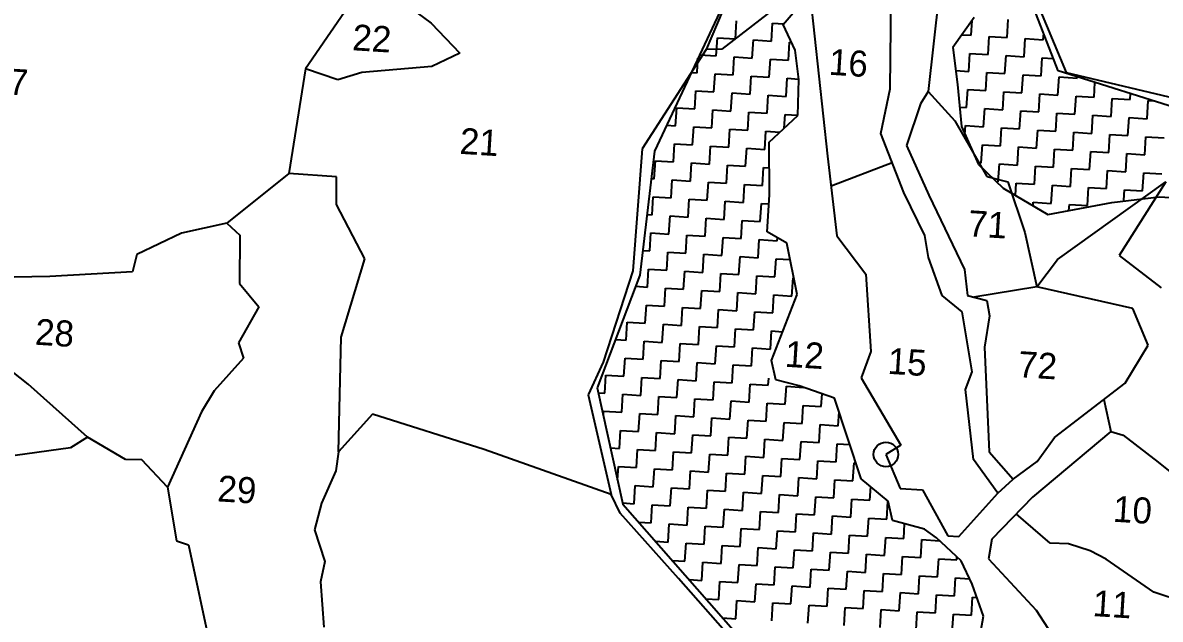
# Model space of a CAD drawing. Header units: metres. Extents: x 338806 to 344625, y 1770002 to 1774709.
# Drawn here: x 339877 to 340717, y 1772534 to 1772975 of the extents above; entities that cross this region are included whole.
import ezdxf

# ---------------------------------------------------------------- set-up
doc = ezdxf.new("R2010")
doc.units = ezdxf.units.M
doc.header["$MEASUREMENT"] = 0
for name, color, linetype in [('OFF', 1, 'Continuous'), ('POLY_HATCH', 12, 'Continuous'), ('POLY_PARCEL', 6, 'Continuous'), ('POLY_WATER', 4, 'Continuous'), ('TEXT_PARCEL', 7, 'Continuous')]:
    doc.layers.add(name, color=color, linetype=linetype)
doc.styles.add('TEXT_MAP', font='', dxfattribs={"height": 1.8})
doc.styles.get('TEXT_MAP').set_extended_font_data('Kruti Dev 050')

msp = doc.modelspace()

# ---------------------------------------------------------------- linework, layer by layer
msp.add_circle((340514.74, 1772656.07), 9.1)
at = {"layer": 'OFF'}
msp.add_line((340597.41, 1772627.52), (340608.71, 1772637.86), dxfattribs=at)
at = {"layer": 'POLY_HATCH'}
for p, q in [((340441.22, 1773088.61), (340343.67, 1772880.11)), ((340641.98, 1772939.45), (340613.98, 1773011.69)), ((340438.81, 1772973.67), (340460.38, 1772998.98)), ((340579.97, 1772978.87), (340564.3, 1772956.85)), ((340447.64, 1772954.81), (340438.81, 1772973.67)), ((340450.46, 1772932.99), (340447.64, 1772954.81)), ((340564.3, 1772956.85), (340567.57, 1772929.3)), ((340819.45, 1772883.69), (340641.98, 1772939.45)), ((340449.65, 1772906.4), (340450.46, 1772932.99)), ((340567.57, 1772929.3), (340570.58, 1772898.29)), ((340428.44, 1772886.9), (340449.65, 1772906.4)), ((340570.58, 1772898.29), (340583.15, 1772870.17)), ((340428.61, 1772847.99), (340428.44, 1772886.9)), ((340343.67, 1772880.11), (340332.86, 1772788.6)), ((340583.15, 1772870.17), (340601.36, 1772852.89)), ((340601.36, 1772852.89), (340634.37, 1772833.45)), ((340426.92, 1772820.62), (340428.61, 1772847.99)), ((340634.37, 1772833.45), (340681.57, 1772842.33)), ((340681.57, 1772842.33), (340716.66, 1772846.38)), ((340716.66, 1772846.38), (340768.06, 1772843.17)), ((340441.4, 1772812.23), (340426.92, 1772820.62)), ((340449.06, 1772774.29), (340441.4, 1772812.23)), ((340332.86, 1772788.6), (340301.45, 1772705.33)), ((340430.2, 1772725.51), (340449.06, 1772774.29)), ((340433.48, 1772711.15), (340430.2, 1772725.51)), ((340450.71, 1772706.75), (340433.48, 1772711.15)), ((340301.45, 1772705.33), (340320.27, 1772619.32)), ((340476.82, 1772697.64), (340450.71, 1772706.75)), ((340496.47, 1772638.15), (340476.82, 1772697.64)), ((340516.31, 1772621.57), (340496.47, 1772638.15)), ((340320.27, 1772619.32), (340418.35, 1772507.65)), ((340519.59, 1772607.22), (340516.31, 1772621.57)), ((340543.36, 1772600.75), (340519.59, 1772607.22)), ((340552.13, 1772594.38), (340543.36, 1772600.75)), ((340570.25, 1772577.44), (340552.13, 1772594.38)), ((340578.36, 1772560.28), (340570.25, 1772577.44)), ((340586.89, 1772536.45), (340578.36, 1772560.28)), ((340581.82, 1772508.45), (340586.89, 1772536.45))]:
    msp.add_line(p, q, dxfattribs=at)
at = {"layer": 'POLY_HATCH', "linetype": 'Continuous'}
for p, q in [((340403.47, 1772963.14), (340404.3, 1772976.48)), ((340577.68, 1772965.75), (340578.35, 1772976.59)), ((340604.36, 1772964.1), (340605.18, 1772977.43)), ((340430.15, 1772961.49), (340430.97, 1772974.82)), ((340430.97, 1772974.82), (340439.35, 1772974.31)), ((340389.31, 1772950.63), (340390.14, 1772963.96)), ((340390.14, 1772963.96), (340403.47, 1772963.14)), ((340415.98, 1772948.98), (340416.81, 1772962.31)), ((340416.81, 1772962.31), (340430.15, 1772961.49)), ((340442.66, 1772947.33), (340443.48, 1772960.66)), ((340443.48, 1772960.66), (340444.95, 1772960.57)), ((340570.93, 1772966.16), (340577.68, 1772965.75)), ((340590.19, 1772951.58), (340591.02, 1772964.92)), ((340591.02, 1772964.92), (340604.36, 1772964.1)), ((340616.87, 1772949.93), (340617.69, 1772963.27)), ((340617.69, 1772963.27), (340631.03, 1772962.45)), ((340631.03, 1772962.45), (340631.31, 1772966.98)), ((340377.02, 1772951.39), (340389.31, 1772950.63)), ((340576.03, 1772939.07), (340576.86, 1772952.41)), ((340576.86, 1772952.41), (340590.19, 1772951.58)), ((340375.15, 1772938.11), (340375.81, 1772948.8)), ((340401.82, 1772936.46), (340402.65, 1772949.8)), ((340402.65, 1772949.8), (340415.98, 1772948.98)), ((340428.5, 1772934.81), (340429.32, 1772948.15)), ((340429.32, 1772948.15), (340442.66, 1772947.33)), ((340602.7, 1772937.42), (340603.53, 1772950.76)), ((340603.53, 1772950.76), (340616.87, 1772949.93)), ((340629.38, 1772935.77), (340630.2, 1772949.11)), ((340630.2, 1772949.11), (340638.44, 1772948.6)), ((340370.93, 1772938.38), (340375.15, 1772938.11)), ((340387.66, 1772923.95), (340388.48, 1772937.29)), ((340388.48, 1772937.29), (340401.82, 1772936.46)), ((340414.33, 1772922.3), (340415.16, 1772935.64)), ((340415.16, 1772935.64), (340428.5, 1772934.81)), ((340566.34, 1772939.67), (340576.03, 1772939.07)), ((340588.54, 1772924.91), (340589.37, 1772938.25)), ((340589.37, 1772938.25), (340602.7, 1772937.42)), ((340615.22, 1772923.26), (340616.04, 1772936.6)), ((340616.04, 1772936.6), (340629.38, 1772935.77)), ((340641.89, 1772921.61), (340642.72, 1772934.95)), ((340642.72, 1772934.95), (340656.05, 1772934.12)), ((340656.05, 1772934.12), (340656.11, 1772935.01)), ((340441.01, 1772920.65), (340441.83, 1772933.99)), ((340441.83, 1772933.99), (340450.4, 1772933.46)), ((340668.57, 1772919.96), (340669.24, 1772930.88)), ((340373.5, 1772911.44), (340374.32, 1772924.78)), ((340374.32, 1772924.78), (340387.66, 1772923.95)), ((340400.17, 1772909.79), (340401, 1772923.13)), ((340401, 1772923.13), (340414.33, 1772922.3)), ((340426.85, 1772908.14), (340427.67, 1772921.48)), ((340427.67, 1772921.48), (340441.01, 1772920.65)), ((340574.38, 1772912.4), (340575.21, 1772925.73)), ((340575.21, 1772925.73), (340588.54, 1772924.91)), ((340601.05, 1772910.75), (340601.88, 1772924.08)), ((340601.88, 1772924.08), (340615.22, 1772923.26)), ((340627.73, 1772909.1), (340628.55, 1772922.43)), ((340628.55, 1772922.43), (340641.89, 1772921.61)), ((340654.4, 1772907.45), (340655.23, 1772920.78)), ((340655.23, 1772920.78), (340668.57, 1772919.96)), ((340681.08, 1772905.8), (340681.9, 1772919.13)), ((340681.9, 1772919.13), (340695.24, 1772918.31)), ((340695.24, 1772918.31), (340695.51, 1772922.63)), ((340359.33, 1772898.93), (340360.16, 1772912.27)), ((340360.16, 1772912.27), (340373.5, 1772911.44)), ((340386.01, 1772897.28), (340386.83, 1772910.61)), ((340386.83, 1772910.61), (340400.17, 1772909.79)), ((340569.18, 1772912.72), (340574.38, 1772912.4)), ((340586.89, 1772898.24), (340587.72, 1772911.57)), ((340587.72, 1772911.57), (340601.05, 1772910.75)), ((340613.57, 1772896.58), (340614.39, 1772909.92)), ((340614.39, 1772909.92), (340627.73, 1772909.1)), ((340707.75, 1772904.14), (340708.58, 1772917.48)), ((340708.58, 1772917.48), (340712.7, 1772917.23)), ((340412.68, 1772895.63), (340413.51, 1772908.96)), ((340413.51, 1772908.96), (340426.85, 1772908.14)), ((340439.55, 1772897.11), (340440.18, 1772907.31)), ((340440.18, 1772907.31), (340449.66, 1772906.73)), ((340640.24, 1772894.93), (340641.07, 1772908.27)), ((340641.07, 1772908.27), (340654.4, 1772907.45)), ((340666.91, 1772893.28), (340667.74, 1772906.62)), ((340667.74, 1772906.62), (340681.08, 1772905.8)), ((340693.59, 1772891.63), (340694.41, 1772904.97)), ((340694.41, 1772904.97), (340707.75, 1772904.14)), ((340352.67, 1772899.34), (340359.33, 1772898.93)), ((340371.85, 1772884.77), (340372.67, 1772898.1)), ((340372.67, 1772898.1), (340386.01, 1772897.28)), ((340398.52, 1772883.12), (340399.35, 1772896.45)), ((340399.35, 1772896.45), (340412.68, 1772895.63)), ((340425.19, 1772881.46), (340426.02, 1772894.8)), ((340426.02, 1772894.8), (340436.34, 1772894.16)), ((340573.15, 1772892.53), (340573.55, 1772899.06)), ((340573.55, 1772899.06), (340586.89, 1772898.24)), ((340599.4, 1772884.07), (340600.23, 1772897.41)), ((340600.23, 1772897.41), (340613.57, 1772896.58)), ((340626.08, 1772882.42), (340626.9, 1772895.76)), ((340626.9, 1772895.76), (340640.24, 1772894.93)), ((340652.75, 1772880.77), (340653.58, 1772894.11)), ((340653.58, 1772894.11), (340666.91, 1772893.28)), ((340679.43, 1772879.12), (340680.25, 1772892.46)), ((340680.25, 1772892.46), (340693.59, 1772891.63)), ((340357.68, 1772872.25), (340358.51, 1772885.59)), ((340358.51, 1772885.59), (340371.85, 1772884.77)), ((340384.36, 1772870.6), (340385.18, 1772883.94)), ((340385.18, 1772883.94), (340398.52, 1772883.12)), ((340585.24, 1772871.56), (340586.07, 1772884.9)), ((340586.07, 1772884.9), (340599.4, 1772884.07)), ((340706.1, 1772877.47), (340706.93, 1772890.81)), ((340706.93, 1772890.81), (340720.26, 1772889.98)), ((340411.03, 1772868.95), (340411.86, 1772882.29)), ((340411.86, 1772882.29), (340425.19, 1772881.46)), ((340611.92, 1772869.91), (340612.74, 1772883.25)), ((340612.74, 1772883.25), (340626.08, 1772882.42)), ((340638.59, 1772868.26), (340639.42, 1772881.6)), ((340639.42, 1772881.6), (340652.75, 1772880.77)), ((340665.26, 1772866.61), (340666.09, 1772879.95)), ((340666.09, 1772879.95), (340679.43, 1772879.12)), ((340691.94, 1772864.96), (340692.76, 1772878.3)), ((340692.76, 1772878.3), (340706.1, 1772877.47)), ((340343.52, 1772859.74), (340344.35, 1772873.08)), ((340344.35, 1772873.08), (340357.68, 1772872.25)), ((340370.2, 1772858.09), (340371.02, 1772871.43)), ((340371.02, 1772871.43), (340384.36, 1772870.6)), ((340396.87, 1772856.44), (340397.7, 1772869.78)), ((340397.7, 1772869.78), (340411.03, 1772868.95)), ((340423.54, 1772854.79), (340424.37, 1772868.13)), ((340424.37, 1772868.13), (340428.52, 1772867.87)), ((340582.45, 1772871.73), (340585.24, 1772871.56)), ((340597.75, 1772857.4), (340598.58, 1772870.74)), ((340598.58, 1772870.74), (340611.92, 1772869.91)), ((340624.43, 1772855.75), (340625.25, 1772869.08)), ((340625.25, 1772869.08), (340638.59, 1772868.26)), ((340651.1, 1772854.1), (340651.93, 1772867.43)), ((340651.93, 1772867.43), (340665.26, 1772866.61)), ((340341.28, 1772859.88), (340343.52, 1772859.74)), ((340356.03, 1772845.58), (340356.86, 1772858.92)), ((340356.86, 1772858.92), (340370.2, 1772858.09)), ((340677.78, 1772852.45), (340678.6, 1772865.78)), ((340678.6, 1772865.78), (340691.94, 1772864.96)), ((340704.45, 1772850.8), (340705.28, 1772864.13)), ((340705.28, 1772864.13), (340718.61, 1772863.31)), ((340382.71, 1772843.93), (340383.53, 1772857.27)), ((340383.53, 1772857.27), (340396.87, 1772856.44)), ((340409.38, 1772842.28), (340410.21, 1772855.62)), ((340410.21, 1772855.62), (340423.54, 1772854.79)), ((340596.53, 1772857.47), (340597.75, 1772857.4)), ((340610.53, 1772847.49), (340611.09, 1772856.57)), ((340611.09, 1772856.57), (340624.43, 1772855.75)), ((340636.94, 1772841.59), (340637.76, 1772854.92)), ((340637.76, 1772854.92), (340651.1, 1772854.1)), ((340663.61, 1772839.93), (340664.44, 1772853.27)), ((340664.44, 1772853.27), (340677.78, 1772852.45)), ((340690.64, 1772844.04), (340691.11, 1772851.62)), ((340691.11, 1772851.62), (340704.45, 1772850.8)), ((340341.87, 1772833.07), (340342.7, 1772846.4)), ((340342.7, 1772846.4), (340356.03, 1772845.58)), ((340368.55, 1772831.42), (340369.37, 1772844.75)), ((340369.37, 1772844.75), (340382.71, 1772843.93)), ((340395.22, 1772829.77), (340396.04, 1772843.1)), ((340396.04, 1772843.1), (340409.38, 1772842.28)), ((340623.45, 1772839.88), (340623.6, 1772842.41)), ((340623.6, 1772842.41), (340636.94, 1772841.59)), ((340421.89, 1772828.12), (340422.72, 1772841.45)), ((340422.72, 1772841.45), (340428.19, 1772841.11)), ((340650.01, 1772836.39), (340650.28, 1772840.76)), ((340650.28, 1772840.76), (340663.61, 1772839.93)), ((340338.14, 1772833.3), (340341.87, 1772833.07)), ((340354.38, 1772818.91), (340355.21, 1772832.24)), ((340355.21, 1772832.24), (340368.55, 1772831.42)), ((340381.06, 1772817.25), (340381.88, 1772830.59)), ((340381.88, 1772830.59), (340395.22, 1772829.77)), ((340407.73, 1772815.6), (340408.56, 1772828.94)), ((340408.56, 1772828.94), (340421.89, 1772828.12)), ((340340.22, 1772806.39), (340341.05, 1772819.73)), ((340341.05, 1772819.73), (340354.38, 1772818.91)), ((340366.89, 1772804.74), (340367.72, 1772818.08)), ((340367.72, 1772818.08), (340381.06, 1772817.25)), ((340393.57, 1772803.09), (340394.39, 1772816.43)), ((340394.39, 1772816.43), (340407.73, 1772815.6)), ((340420.24, 1772801.44), (340421.07, 1772814.78)), ((340421.07, 1772814.78), (340434.41, 1772813.95)), ((340434.41, 1772813.95), (340434.54, 1772816.2)), ((340335, 1772806.72), (340340.22, 1772806.39)), ((340352.73, 1772792.23), (340353.56, 1772805.57)), ((340353.56, 1772805.57), (340366.89, 1772804.74)), ((340379.41, 1772790.58), (340380.23, 1772803.92)), ((340380.23, 1772803.92), (340393.57, 1772803.09)), ((340406.08, 1772788.93), (340406.91, 1772802.27)), ((340406.91, 1772802.27), (340420.24, 1772801.44)), ((340432.75, 1772787.28), (340433.58, 1772800.62)), ((340433.58, 1772800.62), (340443.87, 1772799.98)), ((340338.57, 1772779.72), (340339.39, 1772793.06)), ((340339.39, 1772793.06), (340352.73, 1772792.23)), ((340365.24, 1772778.07), (340366.07, 1772791.41)), ((340366.07, 1772791.41), (340379.41, 1772790.58)), ((340391.92, 1772776.42), (340392.74, 1772789.75)), ((340392.74, 1772789.75), (340406.08, 1772788.93)), ((340418.59, 1772774.77), (340419.42, 1772788.1)), ((340419.42, 1772788.1), (340432.75, 1772787.28)), ((340445.27, 1772773.12), (340446.09, 1772786.45)), ((340446.09, 1772786.45), (340446.61, 1772786.42)), ((340329.71, 1772780.27), (340338.57, 1772779.72)), ((340351.08, 1772765.56), (340351.91, 1772778.89)), ((340351.91, 1772778.89), (340365.24, 1772778.07)), ((340377.76, 1772763.91), (340378.58, 1772777.24)), ((340378.58, 1772777.24), (340391.92, 1772776.42)), ((340404.43, 1772762.26), (340405.26, 1772775.59)), ((340405.26, 1772775.59), (340418.59, 1772774.77)), ((340336.92, 1772753.04), (340337.74, 1772766.38)), ((340337.74, 1772766.38), (340351.08, 1772765.56)), ((340431.1, 1772760.6), (340431.93, 1772773.94)), ((340431.93, 1772773.94), (340445.27, 1772773.12)), ((340363.59, 1772751.39), (340364.42, 1772764.73)), ((340364.42, 1772764.73), (340377.76, 1772763.91)), ((340390.27, 1772749.74), (340391.09, 1772763.08)), ((340391.09, 1772763.08), (340404.43, 1772762.26)), ((340416.94, 1772748.09), (340417.77, 1772761.43)), ((340417.77, 1772761.43), (340431.1, 1772760.6)), ((340322.76, 1772740.53), (340323.58, 1772753.87)), ((340323.58, 1772753.87), (340336.92, 1772753.04)), ((340349.43, 1772738.88), (340350.26, 1772752.22)), ((340350.26, 1772752.22), (340363.59, 1772751.39)), ((340376.1, 1772737.23), (340376.93, 1772750.57)), ((340376.93, 1772750.57), (340390.27, 1772749.74)), ((340402.78, 1772735.58), (340403.6, 1772748.92)), ((340403.6, 1772748.92), (340416.94, 1772748.09)), ((340429.45, 1772733.93), (340430.28, 1772747.27)), ((340430.28, 1772747.27), (340438.42, 1772746.76)), ((340314.91, 1772741.02), (340322.76, 1772740.53)), ((340335.27, 1772726.37), (340336.09, 1772739.71)), ((340336.09, 1772739.71), (340349.43, 1772738.88)), ((340361.94, 1772724.72), (340362.77, 1772738.06)), ((340362.77, 1772738.06), (340376.1, 1772737.23)), ((340388.62, 1772723.07), (340389.44, 1772736.41)), ((340389.44, 1772736.41), (340402.78, 1772735.58)), ((340415.29, 1772721.42), (340416.12, 1772734.76)), ((340416.12, 1772734.76), (340429.45, 1772733.93)), ((340321.11, 1772713.86), (340321.93, 1772727.2)), ((340321.93, 1772727.2), (340335.27, 1772726.37)), ((340347.78, 1772712.21), (340348.61, 1772725.54)), ((340348.61, 1772725.54), (340361.94, 1772724.72)), ((340374.45, 1772710.56), (340375.28, 1772723.89)), ((340375.28, 1772723.89), (340388.62, 1772723.07)), ((340401.13, 1772708.91), (340401.95, 1772722.24)), ((340401.95, 1772722.24), (340415.29, 1772721.42)), ((340306.94, 1772701.35), (340307.77, 1772714.68)), ((340307.77, 1772714.68), (340321.11, 1772713.86)), ((340333.62, 1772699.7), (340334.44, 1772713.03)), ((340334.44, 1772713.03), (340347.78, 1772712.21)), ((340360.29, 1772698.05), (340361.12, 1772711.38)), ((340361.12, 1772711.38), (340374.45, 1772710.56)), ((340386.97, 1772696.39), (340387.79, 1772709.73)), ((340387.79, 1772709.73), (340401.13, 1772708.91)), ((340413.64, 1772694.74), (340414.47, 1772708.08)), ((340414.47, 1772708.08), (340427.8, 1772707.26)), ((340427.8, 1772707.26), (340428.13, 1772712.52)), ((340302.26, 1772701.64), (340306.94, 1772701.35)), ((340319.46, 1772687.18), (340320.28, 1772700.52)), ((340320.28, 1772700.52), (340333.62, 1772699.7)), ((340440.31, 1772693.09), (340441.14, 1772706.43)), ((340441.14, 1772706.43), (340453.9, 1772705.64)), ((340466.99, 1772691.44), (340467.57, 1772700.87)), ((340346.13, 1772685.53), (340346.95, 1772698.87)), ((340346.95, 1772698.87), (340360.29, 1772698.05)), ((340372.8, 1772683.88), (340373.63, 1772697.22)), ((340373.63, 1772697.22), (340386.97, 1772696.39)), ((340399.48, 1772682.23), (340400.3, 1772695.57)), ((340400.3, 1772695.57), (340413.64, 1772694.74)), ((340426.15, 1772680.58), (340426.98, 1772693.92)), ((340426.98, 1772693.92), (340440.31, 1772693.09)), ((340452.83, 1772678.93), (340453.65, 1772692.27)), ((340453.65, 1772692.27), (340466.99, 1772691.44)), ((340305.93, 1772684.9), (340306.12, 1772688.01)), ((340306.12, 1772688.01), (340319.46, 1772687.18)), ((340331.97, 1772673.02), (340332.79, 1772686.36)), ((340332.79, 1772686.36), (340346.13, 1772685.53)), ((340358.64, 1772671.37), (340359.47, 1772684.71)), ((340359.47, 1772684.71), (340372.8, 1772683.88)), ((340385.32, 1772669.72), (340386.14, 1772683.06)), ((340386.14, 1772683.06), (340399.48, 1772682.23)), ((340479.5, 1772677.28), (340480.14, 1772687.59)), ((340317.8, 1772660.51), (340318.63, 1772673.85)), ((340318.63, 1772673.85), (340331.97, 1772673.02)), ((340411.99, 1772668.07), (340412.82, 1772681.41)), ((340412.82, 1772681.41), (340426.15, 1772680.58)), ((340438.66, 1772666.42), (340439.49, 1772679.76)), ((340439.49, 1772679.76), (340452.83, 1772678.93)), ((340465.34, 1772664.77), (340466.16, 1772678.11)), ((340466.16, 1772678.11), (340479.5, 1772677.28)), ((340344.48, 1772658.86), (340345.3, 1772672.2)), ((340345.3, 1772672.2), (340358.64, 1772671.37)), ((340371.15, 1772657.21), (340371.98, 1772670.55)), ((340371.98, 1772670.55), (340385.32, 1772669.72)), ((340397.83, 1772655.56), (340398.65, 1772668.89)), ((340398.65, 1772668.89), (340411.99, 1772668.07)), ((340424.5, 1772653.91), (340425.33, 1772667.24)), ((340425.33, 1772667.24), (340438.66, 1772666.42)), ((340451.18, 1772652.26), (340452, 1772665.59)), ((340452, 1772665.59), (340465.34, 1772664.77)), ((340311.17, 1772660.92), (340317.8, 1772660.51)), ((340330.32, 1772646.35), (340331.14, 1772659.68)), ((340331.14, 1772659.68), (340344.48, 1772658.86)), ((340356.99, 1772644.7), (340357.82, 1772658.03)), ((340357.82, 1772658.03), (340371.15, 1772657.21)), ((340477.85, 1772650.61), (340478.68, 1772663.94)), ((340478.68, 1772663.94), (340488.15, 1772663.36)), ((340383.66, 1772643.05), (340384.49, 1772656.38)), ((340384.49, 1772656.38), (340397.83, 1772655.56)), ((340410.34, 1772641.4), (340411.16, 1772654.73)), ((340411.16, 1772654.73), (340424.5, 1772653.91)), ((340437.01, 1772639.74), (340437.84, 1772653.08)), ((340437.84, 1772653.08), (340451.18, 1772652.26)), ((340463.69, 1772638.09), (340464.51, 1772651.43)), ((340464.51, 1772651.43), (340477.85, 1772650.61)), ((340490.36, 1772636.44), (340491.19, 1772649.78)), ((340491.19, 1772649.78), (340492.66, 1772649.69)), ((340316.36, 1772637.19), (340316.98, 1772647.17)), ((340316.98, 1772647.17), (340330.32, 1772646.35)), ((340342.83, 1772632.18), (340343.65, 1772645.52)), ((340343.65, 1772645.52), (340356.99, 1772644.7)), ((340369.5, 1772630.53), (340370.33, 1772643.87)), ((340370.33, 1772643.87), (340383.66, 1772643.05)), ((340396.18, 1772628.88), (340397, 1772642.22)), ((340397, 1772642.22), (340410.34, 1772641.4)), ((340422.85, 1772627.23), (340423.68, 1772640.57)), ((340423.68, 1772640.57), (340437.01, 1772639.74)), ((340328.67, 1772619.67), (340329.49, 1772633.01)), ((340329.49, 1772633.01), (340342.83, 1772632.18)), ((340449.53, 1772625.58), (340450.35, 1772638.92)), ((340450.35, 1772638.92), (340463.69, 1772638.09)), ((340476.2, 1772623.93), (340477.03, 1772637.27)), ((340477.03, 1772637.27), (340490.36, 1772636.44)), ((340502.87, 1772622.28), (340503.49, 1772632.28)), ((340355.34, 1772618.02), (340356.17, 1772631.36)), ((340356.17, 1772631.36), (340369.5, 1772630.53)), ((340382.01, 1772616.37), (340382.84, 1772629.71)), ((340382.84, 1772629.71), (340396.18, 1772628.88)), ((340408.69, 1772614.72), (340409.51, 1772628.06)), ((340409.51, 1772628.06), (340422.85, 1772627.23)), ((340435.36, 1772613.07), (340436.19, 1772626.41)), ((340436.19, 1772626.41), (340449.53, 1772625.58)), ((340462.04, 1772611.42), (340462.86, 1772624.76)), ((340462.86, 1772624.76), (340476.2, 1772623.93)), ((340320.08, 1772620.2), (340328.67, 1772619.67)), ((340341.18, 1772605.51), (340342, 1772618.85)), ((340342, 1772618.85), (340355.34, 1772618.02)), ((340367.85, 1772603.86), (340368.68, 1772617.2)), ((340368.68, 1772617.2), (340382.01, 1772616.37)), ((340394.53, 1772602.21), (340395.35, 1772615.55)), ((340395.35, 1772615.55), (340408.69, 1772614.72)), ((340488.71, 1772609.77), (340489.54, 1772623.11)), ((340489.54, 1772623.11), (340502.87, 1772622.28)), ((340515.39, 1772608.12), (340516.21, 1772621.46)), ((340516.21, 1772621.46), (340516.34, 1772621.45)), ((340421.2, 1772600.56), (340422.03, 1772613.9)), ((340422.03, 1772613.9), (340435.36, 1772613.07)), ((340447.87, 1772598.91), (340448.7, 1772612.24)), ((340448.7, 1772612.24), (340462.04, 1772611.42)), ((340474.55, 1772597.26), (340475.37, 1772610.59)), ((340475.37, 1772610.59), (340488.71, 1772609.77)), ((340501.22, 1772595.61), (340502.05, 1772608.94)), ((340502.05, 1772608.94), (340515.39, 1772608.12)), ((340331.89, 1772606.08), (340341.18, 1772605.51)), ((340353.69, 1772591.35), (340354.51, 1772604.68)), ((340354.51, 1772604.68), (340367.85, 1772603.86)), ((340380.36, 1772589.7), (340381.19, 1772603.03)), ((340381.19, 1772603.03), (340394.53, 1772602.21)), ((340407.04, 1772588.05), (340407.86, 1772601.38)), ((340407.86, 1772601.38), (340421.2, 1772600.56)), ((340433.71, 1772586.4), (340434.54, 1772599.73)), ((340434.54, 1772599.73), (340447.87, 1772598.91)), ((340527.9, 1772593.96), (340528.57, 1772604.77)), ((340344.33, 1772591.93), (340353.69, 1772591.35)), ((340366.2, 1772577.19), (340367.03, 1772590.52)), ((340367.03, 1772590.52), (340380.36, 1772589.7)), ((340460.39, 1772584.75), (340461.21, 1772598.08)), ((340461.21, 1772598.08), (340474.55, 1772597.26)), ((340487.06, 1772583.09), (340487.89, 1772596.43)), ((340487.89, 1772596.43), (340501.22, 1772595.61)), ((340513.74, 1772581.44), (340514.56, 1772594.78)), ((340514.56, 1772594.78), (340527.9, 1772593.96)), ((340540.41, 1772579.79), (340541.24, 1772593.13)), ((340541.24, 1772593.13), (340554.33, 1772592.32)), ((340392.88, 1772575.53), (340393.7, 1772588.87)), ((340393.7, 1772588.87), (340407.04, 1772588.05)), ((340419.55, 1772573.88), (340420.38, 1772587.22)), ((340420.38, 1772587.22), (340433.71, 1772586.4)), ((340446.22, 1772572.23), (340447.05, 1772585.57)), ((340447.05, 1772585.57), (340460.39, 1772584.75)), ((340472.9, 1772570.58), (340473.72, 1772583.92)), ((340473.72, 1772583.92), (340487.06, 1772583.09)), ((340499.57, 1772568.93), (340500.4, 1772582.27)), ((340500.4, 1772582.27), (340513.74, 1772581.44)), ((340356.76, 1772577.77), (340366.2, 1772577.19)), ((340378.71, 1772563.02), (340379.54, 1772576.36)), ((340379.54, 1772576.36), (340392.88, 1772575.53)), ((340405.39, 1772561.37), (340406.21, 1772574.71)), ((340406.21, 1772574.71), (340419.55, 1772573.88)), ((340432.06, 1772559.72), (340432.89, 1772573.06)), ((340432.89, 1772573.06), (340446.22, 1772572.23)), ((340526.25, 1772567.28), (340527.07, 1772580.62)), ((340527.07, 1772580.62), (340540.41, 1772579.79)), ((340552.92, 1772565.63), (340553.75, 1772578.97)), ((340553.75, 1772578.97), (340567.08, 1772578.14)), ((340567.08, 1772578.14), (340567.22, 1772580.28)), ((340458.74, 1772558.07), (340459.56, 1772571.41)), ((340459.56, 1772571.41), (340472.9, 1772570.58)), ((340485.41, 1772556.42), (340486.24, 1772569.76)), ((340486.24, 1772569.76), (340499.57, 1772568.93)), ((340512.08, 1772554.77), (340512.91, 1772568.11)), ((340512.91, 1772568.11), (340526.25, 1772567.28)), ((340538.76, 1772553.12), (340539.58, 1772566.46)), ((340539.58, 1772566.46), (340552.92, 1772565.63)), ((340565.43, 1772551.47), (340566.26, 1772564.81)), ((340566.26, 1772564.81), (340576.52, 1772564.17)), ((340369.2, 1772563.61), (340378.71, 1772563.02)), ((340391.22, 1772548.86), (340392.05, 1772562.2)), ((340392.05, 1772562.2), (340405.39, 1772561.37)), ((340417.9, 1772547.21), (340418.72, 1772560.55)), ((340418.72, 1772560.55), (340432.06, 1772559.72)), ((340444.57, 1772545.56), (340445.4, 1772558.9)), ((340445.4, 1772558.9), (340458.74, 1772558.07)), ((340471.25, 1772543.91), (340472.07, 1772557.25)), ((340472.07, 1772557.25), (340485.41, 1772556.42)), ((340381.63, 1772549.45), (340391.22, 1772548.86)), ((340403.74, 1772534.7), (340404.56, 1772548.04)), ((340404.56, 1772548.04), (340417.9, 1772547.21)), ((340497.92, 1772542.26), (340498.75, 1772555.59)), ((340498.75, 1772555.59), (340512.08, 1772554.77)), ((340524.6, 1772540.61), (340525.42, 1772553.94)), ((340525.42, 1772553.94), (340538.76, 1772553.12)), ((340551.27, 1772538.96), (340552.1, 1772552.29)), ((340552.1, 1772552.29), (340565.43, 1772551.47)), ((340577.95, 1772537.31), (340578.77, 1772550.64)), ((340578.77, 1772550.64), (340581.88, 1772550.45)), ((340430.41, 1772533.05), (340431.24, 1772546.38)), ((340431.24, 1772546.38), (340444.57, 1772545.56)), ((340457.09, 1772531.4), (340457.91, 1772544.73)), ((340457.91, 1772544.73), (340471.25, 1772543.91)), ((340483.76, 1772529.75), (340484.59, 1772543.08)), ((340484.59, 1772543.08), (340497.92, 1772542.26)), ((340510.43, 1772528.1), (340511.26, 1772541.43)), ((340511.26, 1772541.43), (340524.6, 1772540.61)), ((340537.11, 1772526.44), (340537.93, 1772539.78)), ((340537.93, 1772539.78), (340551.27, 1772538.96)), ((340394.07, 1772535.3), (340403.74, 1772534.7)), ((340563.78, 1772524.79), (340564.61, 1772538.13)), ((340564.61, 1772538.13), (340577.95, 1772537.31))]:
    msp.add_line(p, q, dxfattribs=at)
at = {"layer": 'POLY_PARCEL'}
for p, q in [((340454.07, 1773124.36), (340381.84, 1772955.27)), ((340134.06, 1773011.09), (340085.75, 1772940.98)), ((340453.94, 1773002.41), (340393.37, 1772955.47)), ((340458.02, 1773002.53), (340471.51, 1772876.44)), ((340624.63, 1772994.39), (340647.94, 1772938.2)), ((340157.87, 1772990.1), (340178.61, 1772974.77)), ((340178.61, 1772974.77), (340199.72, 1772952.6)), ((340199.72, 1772952.6), (340179.03, 1772942.65)), ((340381.84, 1772955.27), (340334.58, 1772881.76)), ((340393.37, 1772955.47), (340381.84, 1772955.27)), ((340085.75, 1772940.98), (340073.57, 1772863.63)), ((340109.74, 1772932.89), (340085.75, 1772940.98)), ((340127.34, 1772938.22), (340109.74, 1772932.89)), ((340179.03, 1772942.65), (340127.34, 1772938.22)), ((340647.94, 1772938.2), (340751.26, 1772913.8)), ((340546.03, 1772924.24), (340565.76, 1772902.44)), ((340565.76, 1772902.44), (340589.42, 1772861.36)), ((340334.58, 1772881.76), (340327.73, 1772791.74)), ((340471.51, 1772876.44), (340478.48, 1772817.69)), ((340519.39, 1772871.48), (340474.15, 1772854.19)), ((340073.57, 1772863.63), (340027.67, 1772827.03)), ((340108.57, 1772861.13), (340073.57, 1772863.63)), ((340108.58, 1772840.8), (340108.57, 1772861.13)), ((340589.42, 1772861.36), (340604.77, 1772857.58)), ((340604.77, 1772857.58), (340617.32, 1772820.01)), ((340641.58, 1772800.11), (340721.61, 1772857.42)), ((340721.61, 1772857.42), (340687.08, 1772802.96)), ((340129.64, 1772800.6), (340108.58, 1772840.8)), ((340027.67, 1772827.03), (339994.11, 1772819.55)), ((340027.67, 1772827.03), (340037.29, 1772818.19)), ((339994.11, 1772819.55), (339961.16, 1772803.69)), ((340037.29, 1772818.19), (340037.04, 1772782.25)), ((340478.48, 1772817.69), (340499.78, 1772789.19)), ((340617.32, 1772820.01), (340626.26, 1772779.83)), ((339961.16, 1772803.69), (339957.91, 1772790.9)), ((340112.06, 1772742.61), (340129.64, 1772800.6)), ((340626.26, 1772779.83), (340641.58, 1772800.11)), ((340687.08, 1772802.96), (340718.18, 1772779.1)), ((340327.73, 1772791.74), (340305.71, 1772724.22)), ((339896.86, 1772787.61), (339830.02, 1772786.13)), ((339957.91, 1772790.9), (339896.86, 1772787.61)), ((340499.78, 1772789.19), (340503.69, 1772732.02)), ((340037.04, 1772782.25), (340051.18, 1772765.21)), ((340626.26, 1772779.83), (340579.62, 1772772.29)), ((340697.26, 1772763.82), (340626.26, 1772779.83)), ((340051.18, 1772765.21), (340036.3, 1772738.64)), ((340708.51, 1772736.86), (340697.26, 1772763.82)), ((340110.06, 1772658.08), (340112.06, 1772742.61)), ((339880.76, 1772707.93), (339841.66, 1772738.8)), ((340036.3, 1772738.64), (340039.88, 1772727.21)), ((340691.51, 1772708.75), (340708.51, 1772736.86)), ((340039.88, 1772727.21), (340018.25, 1772703.15)), ((340305.71, 1772724.22), (340294.69, 1772699.99)), ((340503.69, 1772732.02), (340496.49, 1772712.65)), ((339924.62, 1772668.84), (339880.76, 1772707.93)), ((340496.49, 1772712.65), (340525.7, 1772662.92)), ((340639.21, 1772668.67), (340691.51, 1772708.75)), ((340018.25, 1772703.15), (340008.98, 1772687.43)), ((340294.69, 1772699.99), (340311.77, 1772626.51)), ((340675.77, 1772696.69), (340680.99, 1772672.98)), ((340008.98, 1772687.43), (339983.74, 1772631.86)), ((340135.3, 1772685.74), (340110.06, 1772658.08)), ((340217.8, 1772659.64), (340135.3, 1772685.74)), ((339924.62, 1772668.84), (339912.22, 1772660.93)), ((339952.65, 1772652.26), (339924.62, 1772668.84)), ((340680.99, 1772672.98), (340623.08, 1772624.47)), ((340626.54, 1772650.89), (340639.21, 1772668.67)), ((340680.99, 1772672.98), (340690.1, 1772670.28)), ((340690.1, 1772670.28), (340715.94, 1772650.37)), ((339912.22, 1772660.93), (339871.28, 1772655.35)), ((340110.06, 1772658.08), (340108.18, 1772644.03)), ((340311.77, 1772626.51), (340217.8, 1772659.64)), ((340525.7, 1772662.92), (340514.74, 1772656.07)), ((339964.86, 1772652.16), (339952.65, 1772652.26)), ((339983.74, 1772631.86), (339964.86, 1772652.16)), ((340514.74, 1772656.07), (340525.18, 1772631.01)), ((340608.71, 1772637.86), (340626.54, 1772650.89)), ((340715.94, 1772650.37), (340766.25, 1772609.74)), ((340108.18, 1772644.03), (340097.55, 1772620.1)), ((339983.74, 1772631.86), (339990.49, 1772592.12)), ((340318.28, 1772612.65), (340311.77, 1772626.51)), ((340525.18, 1772631.01), (340541.72, 1772629.98)), ((340541.72, 1772629.98), (340560.42, 1772596)), ((340568.69, 1772595.49), (340597.41, 1772627.52)), ((340623.08, 1772624.47), (340592.91, 1772593.48)), ((340097.55, 1772620.1), (340092.32, 1772600.42)), ((340361.51, 1772564.28), (340318.28, 1772612.65)), ((340636.08, 1772590.48), (340611.03, 1772612.09)), ((340092.32, 1772600.42), (340100.03, 1772577.07)), ((339990.49, 1772592.12), (339999.25, 1772589.34)), ((340560.42, 1772596), (340568.69, 1772595.49)), ((340592.91, 1772593.48), (340590.62, 1772578.87)), ((340649.7, 1772590.02), (340636.08, 1772590.48)), ((340665.69, 1772584.86), (340649.7, 1772590.02)), ((339999.25, 1772589.34), (340021.76, 1772483.95)), ((340677.49, 1772578.78), (340665.69, 1772584.86)), ((340100.03, 1772577.07), (340096.8, 1772561.83)), ((340590.62, 1772578.87), (340625.7, 1772541.07)), ((340712.77, 1772554.24), (340677.49, 1772578.78)), ((340096.8, 1772561.83), (340099.32, 1772528.52)), ((340399.64, 1772521.16), (340361.51, 1772564.28)), ((340735.07, 1772546.79), (340712.77, 1772554.24)), ((340625.7, 1772541.07), (340661.98, 1772485.69))]:
    msp.add_line(p, q, dxfattribs=at)
at = {"layer": 'POLY_WATER'}
for p, q in [((340554.98, 1773005.03), (340546.03, 1772924.24)), ((340517.91, 1772926.09), (340518.52, 1772994.55)), ((340510.91, 1772893.09), (340517.91, 1772926.09)), ((340546.03, 1772924.24), (340540.22, 1772915)), ((340540.22, 1772915), (340530.02, 1772884.23)), ((340528, 1772849.55), (340510.91, 1772893.09)), ((340530.02, 1772884.23), (340546.55, 1772847.58)), ((340543.54, 1772817.88), (340528, 1772849.55)), ((340546.55, 1772847.58), (340572.84, 1772792.73)), ((340546.16, 1772801.59), (340543.54, 1772817.88)), ((340556.32, 1772773.54), (340546.16, 1772801.59)), ((340572.84, 1772792.73), (340575.14, 1772773.4)), ((340571.08, 1772761.33), (340556.32, 1772773.54)), ((340575.14, 1772773.4), (340589.33, 1772769.9)), ((340589.33, 1772769.9), (340591.24, 1772758.44)), ((340578.55, 1772716.98), (340571.08, 1772761.33)), ((340591.24, 1772758.44), (340587.62, 1772735.34)), ((340587.62, 1772735.34), (340591.12, 1772657.91)), ((340573.47, 1772704.12), (340578.55, 1772716.98)), ((340579.5, 1772652.34), (340573.47, 1772704.12)), ((340591.12, 1772657.91), (340608.71, 1772637.86)), ((340597.41, 1772627.52), (340579.5, 1772652.34))]:
    msp.add_line(p, q, dxfattribs=at)

# ---------------------------------------------------------------- texts
at = {"layer": 'TEXT_PARCEL', "style": 'TEXT_MAP'}
for s, p in [('22', (340120.01, 1772954.74)), ('16', (340472.2, 1772936.64)), ('27', (339851.64, 1772922.89)), ('21', (340199.35, 1772878.21)), ('71', (340575.03, 1772817.32)), ('28', (339885.52, 1772737.19)), ('12', (340439.69, 1772720.89)), ('15', (340515.63, 1772715.67)), ('72', (340611.98, 1772713.23)), ('29', (340020.3, 1772621.42)), ('10', (340682.14, 1772606.39)), ('11', (340667.11, 1772536.67))]:
    msp.add_text(s, height=19.242, rotation=356.45901, dxfattribs=at).set_placement(p)

doc.saveas('drawing.dxf')
